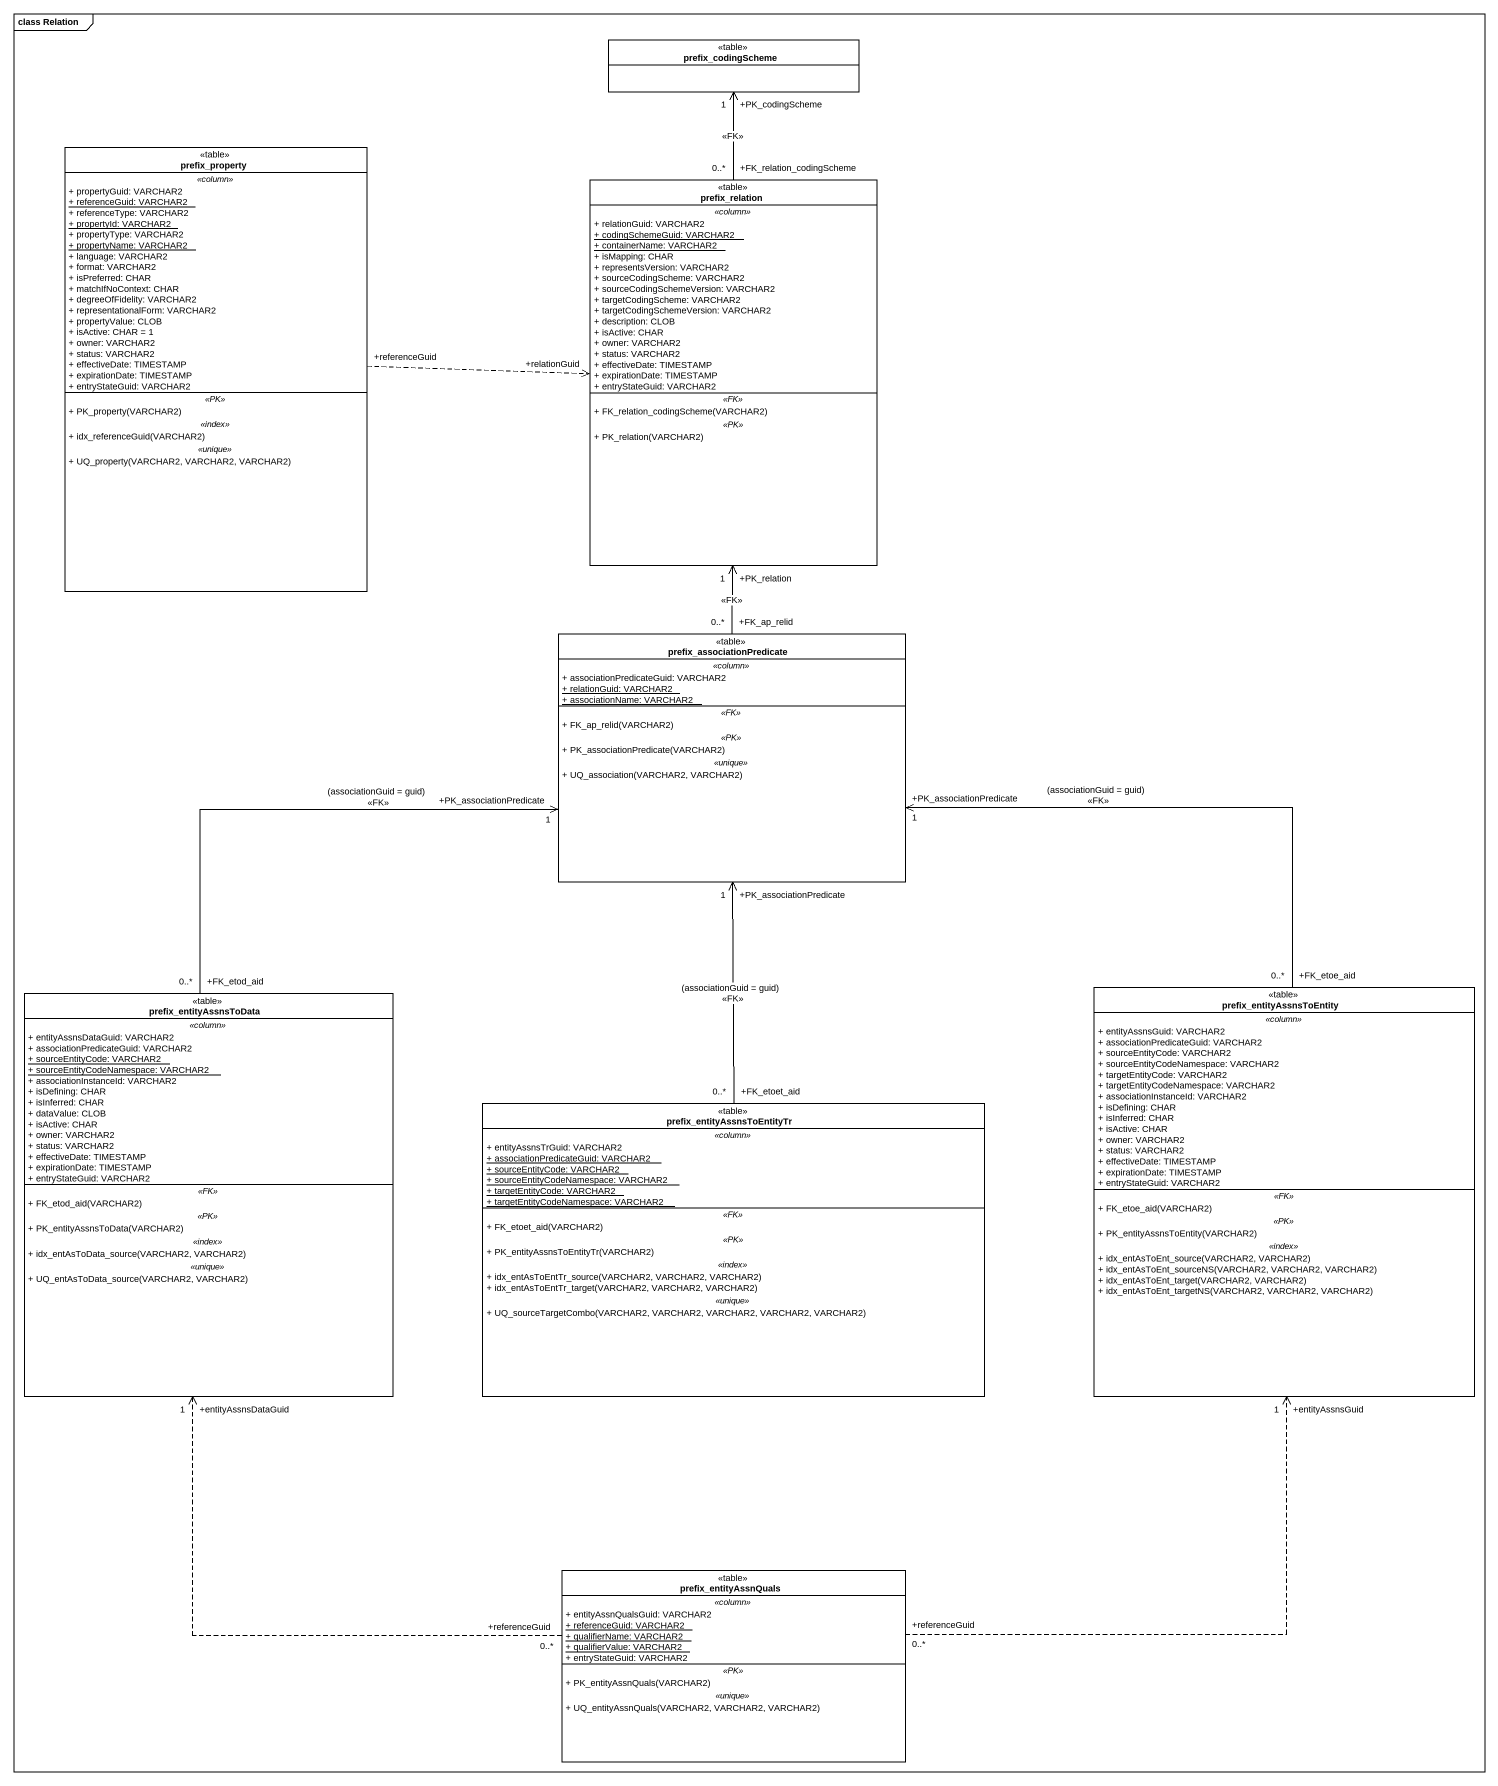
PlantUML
@startuml
mainframe class Relation
hide circle
hide empty members
skinparam classAttributeIconSize 0
class prefix_codingScheme <<table>> #FFFFFF
class prefix_property <<table>> #FFFFFF {
  .. <<column>> ..
  + propertyGuid: VARCHAR2
  {static} + referenceGuid: VARCHAR2
  + referenceType: VARCHAR2
  {static} + propertyId: VARCHAR2
  + propertyType: VARCHAR2
  {static} + propertyName: VARCHAR2
  + language: VARCHAR2
  + format: VARCHAR2
  + isPreferred: CHAR
  + matchIfNoContext: CHAR
  + degreeOfFidelity: VARCHAR2
  + representationalForm: VARCHAR2
  + propertyValue: CLOB
  + isActive: CHAR = 1
  + owner: VARCHAR2
  + status: VARCHAR2
  + effectiveDate: TIMESTAMP
  + expirationDate: TIMESTAMP
  + entryStateGuid: VARCHAR2
  .. <<PK>> ..
  + PK_property(VARCHAR2)
  .. <<index>> ..
  + idx_referenceGuid(VARCHAR2)
  .. <<unique>> ..
  + UQ_property(VARCHAR2, VARCHAR2, VARCHAR2)
}
class prefix_relation <<table>> #FFFFFF {
  .. <<column>> ..
  + relationGuid: VARCHAR2
  {static} + codingSchemeGuid: VARCHAR2
  {static} + containerName: VARCHAR2
  + isMapping: CHAR
  + representsVersion: VARCHAR2
  + sourceCodingScheme: VARCHAR2
  + sourceCodingSchemeVersion: VARCHAR2
  + targetCodingScheme: VARCHAR2
  + targetCodingSchemeVersion: VARCHAR2
  + description: CLOB
  + isActive: CHAR
  + owner: VARCHAR2
  + status: VARCHAR2
  + effectiveDate: TIMESTAMP
  + expirationDate: TIMESTAMP
  + entryStateGuid: VARCHAR2
  .. <<FK>> ..
  + FK_relation_codingScheme(VARCHAR2)
  .. <<PK>> ..
  + PK_relation(VARCHAR2)
}
class prefix_associationPredicate <<table>> #FFFFFF {
  .. <<column>> ..
  + associationPredicateGuid: VARCHAR2
  {static} + relationGuid: VARCHAR2
  {static} + associationName: VARCHAR2
  .. <<FK>> ..
  + FK_ap_relid(VARCHAR2)
  .. <<PK>> ..
  + PK_associationPredicate(VARCHAR2)
  .. <<unique>> ..
  + UQ_association(VARCHAR2, VARCHAR2)
}
class prefix_entityAssnsToData <<table>> #FFFFFF {
  .. <<column>> ..
  + entityAssnsDataGuid: VARCHAR2
  + associationPredicateGuid: VARCHAR2
  {static} + sourceEntityCode: VARCHAR2
  {static} + sourceEntityCodeNamespace: VARCHAR2
  + associationInstanceId: VARCHAR2
  + isDefining: CHAR
  + isInferred: CHAR
  + dataValue: CLOB
  + isActive: CHAR
  + owner: VARCHAR2
  + status: VARCHAR2
  + effectiveDate: TIMESTAMP
  + expirationDate: TIMESTAMP
  + entryStateGuid: VARCHAR2
  .. <<FK>> ..
  + FK_etod_aid(VARCHAR2)
  .. <<PK>> ..
  + PK_entityAssnsToData(VARCHAR2)
  .. <<index>> ..
  + idx_entAsToData_source(VARCHAR2, VARCHAR2)
  .. <<unique>> ..
  + UQ_entAsToData_source(VARCHAR2, VARCHAR2)
}
class prefix_entityAssnsToEntity <<table>> #FFFFFF {
  .. <<column>> ..
  + entityAssnsGuid: VARCHAR2
  + associationPredicateGuid: VARCHAR2
  + sourceEntityCode: VARCHAR2
  + sourceEntityCodeNamespace: VARCHAR2
  + targetEntityCode: VARCHAR2
  + targetEntityCodeNamespace: VARCHAR2
  + associationInstanceId: VARCHAR2
  + isDefining: CHAR
  + isInferred: CHAR
  + isActive: CHAR
  + owner: VARCHAR2
  + status: VARCHAR2
  + effectiveDate: TIMESTAMP
  + expirationDate: TIMESTAMP
  + entryStateGuid: VARCHAR2
  .. <<FK>> ..
  + FK_etoe_aid(VARCHAR2)
  .. <<PK>> ..
  + PK_entityAssnsToEntity(VARCHAR2)
  .. <<index>> ..
  + idx_entAsToEnt_source(VARCHAR2, VARCHAR2)
  + idx_entAsToEnt_sourceNS(VARCHAR2, VARCHAR2, VARCHAR2)
  + idx_entAsToEnt_target(VARCHAR2, VARCHAR2)
  + idx_entAsToEnt_targetNS(VARCHAR2, VARCHAR2, VARCHAR2)
}
class prefix_entityAssnsToEntityTr <<table>> #FFFFFF {
  .. <<column>> ..
  + entityAssnsTrGuid: VARCHAR2
  {static} + associationPredicateGuid: VARCHAR2
  {static} + sourceEntityCode: VARCHAR2
  {static} + sourceEntityCodeNamespace: VARCHAR2
  {static} + targetEntityCode: VARCHAR2
  {static} + targetEntityCodeNamespace: VARCHAR2
  .. <<FK>> ..
  + FK_etoet_aid(VARCHAR2)
  .. <<PK>> ..
  + PK_entityAssnsToEntityTr(VARCHAR2)
  .. <<index>> ..
  + idx_entAsToEntTr_source(VARCHAR2, VARCHAR2, VARCHAR2)
  + idx_entAsToEntTr_target(VARCHAR2, VARCHAR2, VARCHAR2)
  .. <<unique>> ..
  + UQ_sourceTargetCombo(VARCHAR2, VARCHAR2, VARCHAR2, VARCHAR2, VARCHAR2)
}
class prefix_entityAssnQuals <<table>> #FFFFFF {
  .. <<column>> ..
  + entityAssnQualsGuid: VARCHAR2
  {static} + referenceGuid: VARCHAR2
  {static} + qualifierName: VARCHAR2
  {static} + qualifierValue: VARCHAR2
  + entryStateGuid: VARCHAR2
  .. <<PK>> ..
  + PK_entityAssnQuals(VARCHAR2)
  .. <<unique>> ..
  + UQ_entityAssnQuals(VARCHAR2, VARCHAR2, VARCHAR2)
}
prefix_property "+referenceGuid" .right.> "+relationGuid" prefix_relation
prefix_relation "+FK_relation_codingScheme\n0..*" -up-> "+PK_codingScheme\n1" prefix_codingScheme : <<FK>>
prefix_associationPredicate "+FK_ap_relid\n0..*" -up-> "+PK_relation\n1" prefix_relation : <<FK>>
prefix_entityAssnsToData "+FK_etod_aid\n0..*" -up-> "+PK_associationPredicate\n1" prefix_associationPredicate : (associationGuid = guid)\n<<FK>>
prefix_entityAssnsToEntity "+FK_etoe_aid\n0..*" -up-> "+PK_associationPredicate\n1" prefix_associationPredicate : (associationGuid = guid)\n<<FK>>
prefix_entityAssnsToEntityTr "+FK_etoet_aid\n0..*" -up-> "+PK_associationPredicate\n1" prefix_associationPredicate : (associationGuid = guid)\n<<FK>>
prefix_entityAssnQuals "+referenceGuid\n0..*" .up.> "+entityAssnsDataGuid\n1" prefix_entityAssnsToData
prefix_entityAssnQuals "+referenceGuid\n0..*" .up.> "+entityAssnsGuid\n1" prefix_entityAssnsToEntity
@enduml
